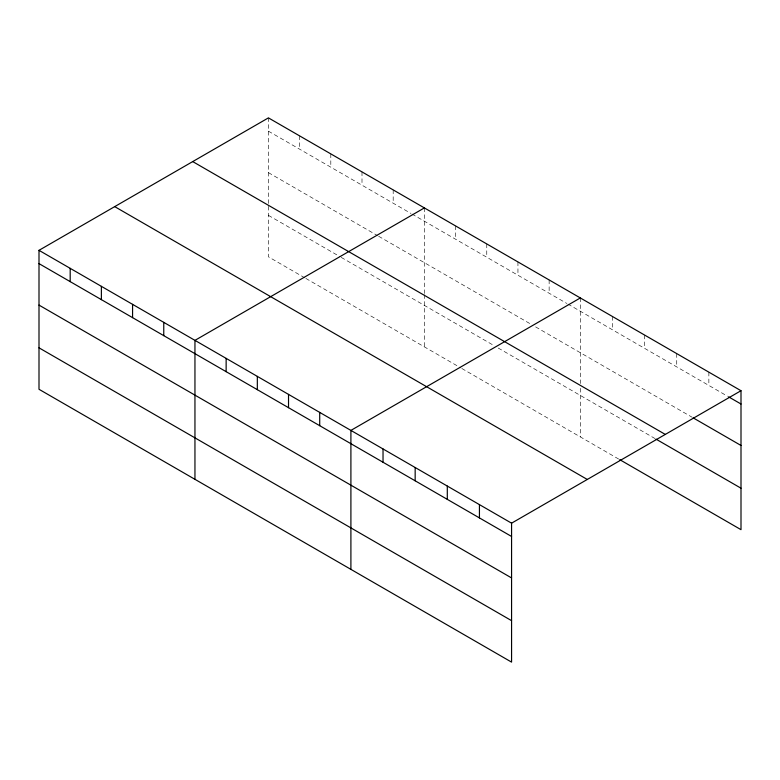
<?xml version="1.0" encoding="UTF-8"?>
<svg xmlns="http://www.w3.org/2000/svg" width="780" height="780" viewBox="0 0 780 780"><rect width="100%" height="100%" fill="white"/><g stroke="black" fill="none" stroke-linecap="round" stroke-linejoin="round"><path stroke-width="0.58" stroke-dasharray="3.9 2.92" d="M268.427 203.492L268.427 117.877M268.427 131.167L410.865 213.398M411.898 214.003L566.807 303.44M567.85 304.034L727.525 396.22M268.427 172.633L377.588 235.657M378.631 236.262L531.463 324.5M535.616 326.898L692.279 417.339M268.427 215.358L340.168 256.776M341.201 257.38L494.032 345.608M498.196 348.017L654.966 438.526M304.814 277.836L268.427 256.825L268.427 204.682M305.857 278.44L460.765 367.877M461.799 368.472L618.676 459.049M708.864 372.157L708.864 385.447M676.728 353.603L676.728 366.892M644.592 335.049L644.592 348.348M612.456 316.505L612.456 329.794M580.33 297.95L580.33 383.565M580.33 388.313L580.33 436.898M549.139 279.942L549.139 293.231M517.949 261.934L517.949 275.223M486.759 243.925L486.759 257.215M455.569 225.917L455.569 239.207M424.378 207.909L424.378 293.524M424.378 294.713L424.378 346.866M393.188 189.901L393.188 203.19M361.998 171.893L361.998 185.191M330.808 153.894L330.808 167.183M299.618 135.886L299.618 149.175"/><path stroke-width="1.17" d="M39 250.331L511.573 523.175L511.573 662.123L39 389.288L39 250.331L268.427 117.877L741 390.712L741 529.669L619.72 459.644M424.378 207.909L194.951 340.373L194.951 479.32M580.33 297.95L350.902 430.404L350.902 569.361M511.573 523.175L741 390.712M728.559 396.825L741 404.001M693.313 417.944L741 445.468M192.719 161.587L665.291 434.421M656 439.12L741 488.202M114.709 206.622L587.282 479.456M39 263.62L511.573 536.465M39 305.097L511.573 577.931M39 347.822L511.573 620.656M479.437 504.621L479.437 517.91M447.301 486.067L447.301 499.356M415.165 467.512L415.165 480.802M383.029 448.958L383.029 462.248M319.712 412.396L319.712 425.685M288.522 394.387L288.522 407.686M257.332 376.379L257.332 389.678M226.141 358.381L226.141 371.67M163.761 322.364L163.761 335.654M132.571 304.356L132.571 317.645M101.38 286.348L101.38 299.637M70.19 268.34L70.19 281.629"/></g></svg>
